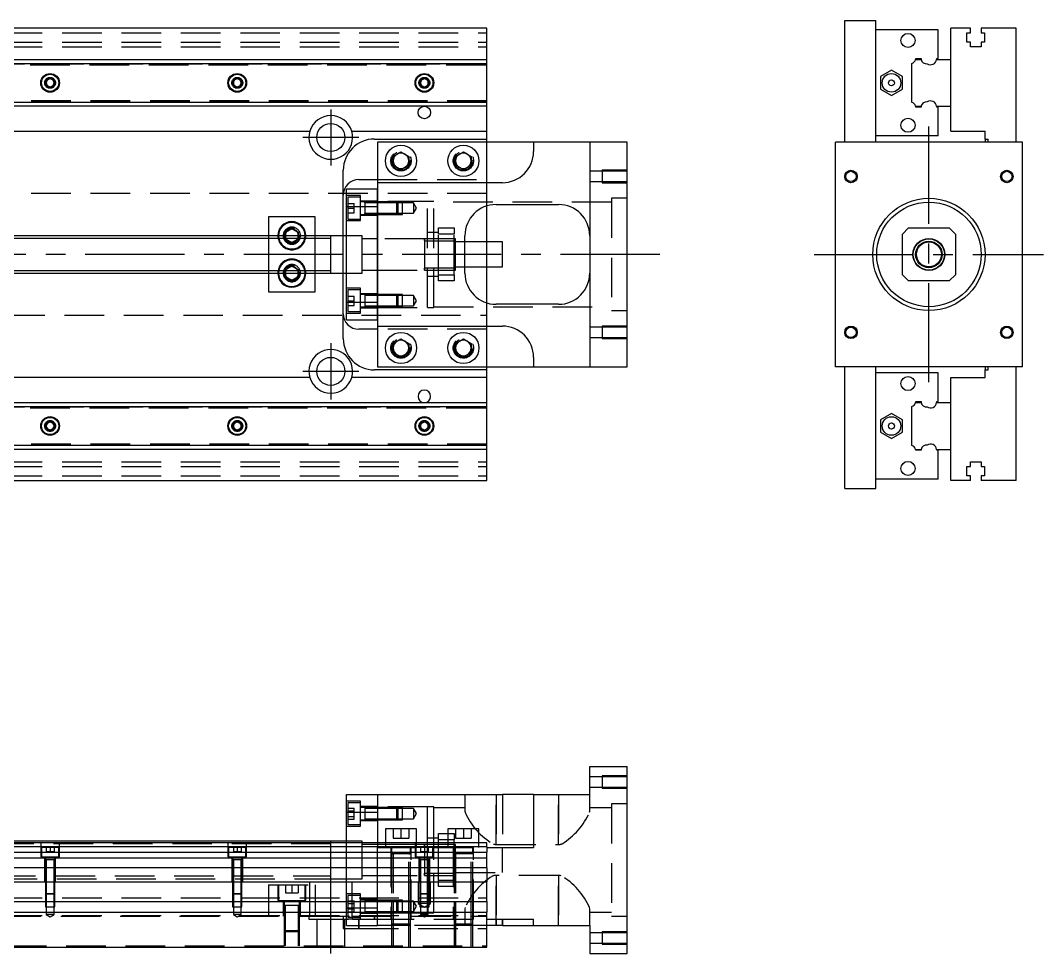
# Model space of a CAD drawing. Extents: x -12 to 639, y -267 to 77.
# Drawn here: x 310.5 to 638.5, y -224.1 to 75 of the extents above; entities that cross this region are included whole.
import ezdxf

# ---------------------------------------------------------------- set-up
doc = ezdxf.new("R2010")
doc.units = 0
doc.linetypes.add('CENTER', pattern=[50.8, 31.75, -6.35, 6.35, -6.35])
doc.linetypes.add('DASHED', pattern=[19.05, 12.7, -6.35])
doc.layers.get('0').update_dxf_attribs({"linetype": 'CONTINUOUS'})
doc.layers.add('CENTER', color=1, linetype='CENTER')

msp = doc.modelspace()

# ---------------------------------------------------------------- linework, layer by layer
at = {"color": 7, "linetype": 'CONTINUOUS'}
for p, q in [((460, 72.5), (280, 72.5)), ((460, 62.5), (460, 72.5)), ((574.76, 75), (584.76, 75)), ((574.76, 36), (574.76, 75)), ((584.76, 36), (584.76, 75)), ((615.06, 72.5), (608.76, 72.5)), ((608.76, 62.5), (608.76, 72.5)), ((615.06, 71), (615.06, 72.5)), ((618.46, 72.5), (618.46, 71)), ((629.76, 72.5), (618.46, 72.5)), ((629.76, 36), (629.76, 72.5)), ((604.76, 72), (584.76, 72)), ((604.76, 62.8), (604.76, 72)), ((613.91, 71), (615.06, 71)), ((613.91, 68), (613.91, 71)), ((618.46, 71), (619.61, 71)), ((619.61, 71), (619.61, 68)), ((615.06, 68), (613.91, 68)), ((615.06, 66.5), (615.06, 68)), ((618.46, 66.5), (615.06, 66.5)), ((618.46, 68), (618.46, 66.5)), ((619.61, 68), (618.46, 68)), ((280, 62.5), (460, 62.5)), ((460, 61.25), (460, 62.5)), ((597.51, 62.5), (599.29, 62.5)), ((597.56, 62.8), (599.26, 62.8)), ((604.24, 62.5), (608.76, 62.5)), ((604.26, 62.8), (604.76, 62.8)), ((608.76, 47.5), (608.76, 62.5)), ((608.76, 47.5), (608.76, 62.5)), ((280, 61.25), (460, 61.25)), ((460, 48.75), (460, 61.25)), ((596.26, 48.75), (596.26, 61.25)), ((318.75, 55.72), (320, 56.44)), ((320, 56.44), (321.25, 55.72)), ((378.75, 55.72), (380, 56.44)), ((380, 56.44), (381.25, 55.72)), ((438.75, 55.72), (440, 56.44)), ((440, 56.44), (441.25, 55.72)), ((589.76, 59.04), (586.26, 57.02)), ((586.26, 57.02), (586.26, 52.98)), ((593.26, 57.02), (589.76, 59.04)), ((593.26, 52.98), (593.26, 57.02)), ((318.75, 54.28), (318.75, 55.72)), ((320, 53.56), (318.75, 54.28)), ((321.25, 54.28), (320, 53.56)), ((321.25, 55.72), (321.25, 54.28)), ((378.75, 54.28), (378.75, 55.72)), ((380, 53.56), (378.75, 54.28)), ((381.25, 54.28), (380, 53.56)), ((381.25, 55.72), (381.25, 54.28)), ((438.75, 54.28), (438.75, 55.72)), ((440, 53.56), (438.75, 54.28)), ((441.25, 54.28), (440, 53.56)), ((441.25, 55.72), (441.25, 54.28)), ((586.26, 52.98), (589.76, 50.96)), ((589.76, 50.96), (593.26, 52.98)), ((460, 48.75), (280, 48.75)), ((460, 47.5), (280, 47.5)), ((460, 47.5), (460, 48.75)), ((460, 39.5), (460, 47.5)), ((597.51, 47.5), (599.29, 47.5)), ((599.26, 47.2), (597.56, 47.2)), ((604.24, 47.5), (608.76, 47.5)), ((604.76, 47.2), (604.26, 47.2)), ((604.76, 38), (604.76, 47.2)), ((608.76, 39.5), (608.76, 47.5)), ((296.71, 39.5), (403.29, 39.5)), ((416.71, 39.5), (460, 39.5)), ((460, 37), (460, 39.5)), ((608.76, 39.5), (619.76, 39.5)), ((619.76, 37), (619.76, 39.5)), ((424, 37), (460, 37)), ((460, 36), (460, 37)), ((604.76, 38), (584.76, 38)), ((619.76, 37), (620.76, 37)), ((619.76, 37), (619.76, 36)), ((620.76, 36), (620.76, 37)), ((425, 36), (425, 23)), ((475, 36), (425, 36)), ((430, 31.44), (432.5, 32.89)), ((432.5, 32.89), (435, 31.44)), ((450, 31.44), (452.5, 32.89)), ((452.5, 32.89), (455, 31.44)), ((475, 36), (475, 33)), ((493, 36), (475, 36)), ((493, 36), (493, -36)), ((505, 36), (493, 36)), ((505, -36), (505, 36)), ((571.76, -36), (571.76, 36)), ((631.76, 36), (571.76, 36)), ((631.76, -36), (631.76, 36)), ((430, 28.56), (430, 31.44)), ((435, 31.44), (435, 28.56)), ((450, 28.56), (450, 31.44)), ((455, 31.44), (455, 28.56)), ((414, 6), (414, 27)), ((432.5, 27.11), (430, 28.56)), ((435, 28.56), (432.5, 27.11)), ((452.5, 27.11), (450, 28.56)), ((455, 28.56), (452.5, 27.11)), ((419, 24), (425, 24)), ((425, 23), (425, 15.33)), ((465, 23), (425, 23)), ((415, 15.33), (415, 21)), ((415, 21), (425, 21)), ((415, 15.33), (425, 15.33)), ((415, -15.33), (415, 15.33)), ((425, -15.33), (425, 15.33)), ((425, 15.33), (425, -15.33)), ((460, 4), (460, 15.54)), ((463, 16), (483, 16)), ((405, 12), (390, 12)), ((390, 12), (390, 6)), ((405, 6), (405, 12)), ((395.5, 7.15), (397.5, 8.31)), ((395.5, 6), (395.5, 7.15)), ((397.5, 8.31), (399.5, 7.15)), ((399.5, 7.15), (399.5, 6)), ((595.26, 8.5), (593.26, 6.5)), ((595.26, 8.5), (608.26, 8.5)), ((610.26, 6.5), (608.26, 8.5)), ((410, 6), (280, 6)), ((410.01, 6), (410, 6)), ((415, 6), (410, 6)), ((410, 6), (410, 6)), ((453, -6), (453, 6)), ((465, 4), (453, 4)), ((465, 0), (465, 4)), ((593.26, -6.5), (593.26, 6.5)), ((610.26, 6.5), (610.26, -6.5)), ((465, -4), (465, 0)), ((280, -6), (410, -6)), ((390, -6), (390, -12)), ((395.5, -7.15), (395.5, -6)), ((399.5, -6), (399.5, -7.15)), ((405, -12), (405, -6)), ((410, -6), (410.01, -6)), ((410, -6), (410, -6)), ((410, -6), (415, -6)), ((414, -27), (414, -6)), ((453, -4), (465, -4)), ((460, -15.54), (460, -4)), ((593.26, -6.5), (595.26, -8.5)), ((608.26, -8.5), (610.26, -6.5)), ((397.5, -8.31), (395.5, -7.15)), ((399.5, -7.15), (397.5, -8.31)), ((608.26, -8.5), (595.26, -8.5)), ((390, -12), (405, -12)), ((415, -15.33), (425, -15.33)), ((415, -21), (415, -15.33)), ((425, -15.33), (425, -23)), ((483, -16), (463, -16)), ((600.26, -16.5), (600.26, -16.5)), ((415, -21), (425, -21)), ((425, -24), (419, -24)), ((425, -23), (465, -23)), ((425, -23), (425, -36)), ((430, -28.56), (432.5, -27.11)), ((430, -31.44), (430, -28.56)), ((432.5, -27.11), (435, -28.56)), ((435, -28.56), (435, -31.44)), ((450, -28.56), (452.5, -27.11)), ((450, -31.44), (450, -28.56)), ((452.5, -27.11), (455, -28.56)), ((455, -28.56), (455, -31.44)), ((432.5, -32.89), (430, -31.44)), ((435, -31.44), (432.5, -32.89)), ((452.5, -32.89), (450, -31.44)), ((455, -31.44), (452.5, -32.89)), ((425, -36), (475, -36)), ((460, -37), (460, -36)), ((475, -33), (475, -36)), ((475, -36), (493, -36)), ((493, -36), (505, -36)), ((631.76, -36), (571.76, -36)), ((574.76, -75), (574.76, -36)), ((584.76, -75), (584.76, -36)), ((619.76, -36), (619.76, -37)), ((620.76, -37), (620.76, -36)), ((629.76, -72.5), (629.76, -36)), ((460, -37), (424, -37)), ((460, -39.5), (460, -37)), ((604.76, -38), (584.76, -38)), ((604.76, -47.2), (604.76, -38)), ((619.76, -39.5), (619.76, -37)), ((619.76, -37), (620.76, -37)), ((403.29, -39.5), (296.71, -39.5)), ((460, -39.5), (416.71, -39.5)), ((460, -47.5), (460, -39.5)), ((608.76, -39.5), (619.76, -39.5)), ((608.76, -47.5), (608.76, -39.5)), ((280, -47.5), (460, -47.5)), ((280, -48.75), (460, -48.75)), ((460, -48.75), (460, -47.5)), ((460, -61.25), (460, -48.75)), ((596.26, -61.25), (596.26, -48.75)), ((597.51, -47.5), (599.29, -47.5)), ((597.56, -47.2), (599.26, -47.2)), ((604.24, -47.5), (608.76, -47.5)), ((604.26, -47.2), (604.76, -47.2)), ((608.76, -62.5), (608.76, -47.5)), ((608.76, -62.5), (608.76, -47.5)), ((589.76, -50.96), (586.26, -52.98)), ((593.26, -52.98), (589.76, -50.96)), ((318.75, -54.28), (320, -53.56)), ((318.75, -55.72), (318.75, -54.28)), ((320, -56.44), (318.75, -55.72)), ((320, -53.56), (321.25, -54.28)), ((321.25, -55.72), (320, -56.44)), ((321.25, -54.28), (321.25, -55.72)), ((378.75, -54.28), (380, -53.56)), ((378.75, -55.72), (378.75, -54.28)), ((380, -56.44), (378.75, -55.72)), ((380, -53.56), (381.25, -54.28)), ((381.25, -55.72), (380, -56.44)), ((381.25, -54.28), (381.25, -55.72)), ((438.75, -54.28), (440, -53.56)), ((438.75, -55.72), (438.75, -54.28)), ((440, -56.44), (438.75, -55.72)), ((440, -53.56), (441.25, -54.28)), ((441.25, -55.72), (440, -56.44)), ((441.25, -54.28), (441.25, -55.72)), ((586.26, -52.98), (586.26, -57.02)), ((593.26, -57.02), (593.26, -52.98)), ((586.26, -57.02), (589.76, -59.04)), ((589.76, -59.04), (593.26, -57.02)), ((460, -61.25), (280, -61.25)), ((460, -62.5), (460, -61.25)), ((460, -62.5), (280, -62.5)), ((460, -72.5), (460, -62.5)), ((597.51, -62.5), (599.29, -62.5)), ((599.26, -62.8), (597.56, -62.8)), ((604.24, -62.5), (608.76, -62.5)), ((604.76, -62.8), (604.26, -62.8)), ((604.76, -72), (604.76, -62.8)), ((608.76, -72.5), (608.76, -62.5)), ((613.91, -68), (615.06, -68)), ((613.91, -71), (613.91, -68)), ((615.06, -66.5), (618.46, -66.5)), ((615.06, -68), (615.06, -66.5)), ((618.46, -66.5), (618.46, -68)), ((618.46, -68), (619.61, -68)), ((619.61, -68), (619.61, -71)), ((604.76, -72), (584.76, -72)), ((615.06, -71), (613.91, -71)), ((615.06, -72.5), (615.06, -71)), ((618.46, -71), (618.46, -72.5)), ((619.61, -71), (618.46, -71)), ((280, -72.5), (460, -72.5)), ((574.76, -75), (584.76, -75)), ((615.06, -72.5), (608.76, -72.5)), ((629.76, -72.5), (618.46, -72.5)), ((493, -173.12), (493, -164.12)), ((493, -164.12), (505, -164.12)), ((505, -224.12), (505, -164.12)), ((415, -178.79), (415, -173.12)), ((415, -173.12), (425, -173.12)), ((425, -173.12), (425, -188.62)), ((425, -173.12), (465, -173.12)), ((475, -173.12), (465, -173.12)), ((475, -173.12), (475, -190.12)), ((475, -173.12), (493, -173.12)), ((415, -178.79), (425, -178.79)), ((415, -188.62), (415, -178.79)), ((437.5, -184.12), (427.5, -184.12)), ((427.5, -184.12), (427.5, -188.62)), ((437.5, -188.62), (437.5, -184.12)), ((457.5, -184.12), (447.5, -184.12)), ((447.5, -184.12), (447.5, -188.62)), ((457.5, -188.62), (457.5, -184.12)), ((410, -188.12), (275.5, -188.12)), ((460, -188.62), (275.5, -188.62)), ((460, -189.87), (275.5, -189.87)), ((410, -188.62), (410, -188.12)), ((410.01, -188.12), (410, -188.12)), ((415, -188.12), (410, -188.12)), ((410, -188.12), (410, -188.12)), ((441, -189.87), (440, -189.87)), ((444.5, -189.87), (441, -189.87)), ((447.5, -189.87), (444.5, -189.87)), ((449.5, -189.87), (447.5, -189.87)), ((450, -189.87), (449.5, -189.87)), ((460, -189.87), (460, -188.62)), ((460, -189.87), (460, -191.65)), ((460, -190.12), (475, -190.12)), ((275.5, -191.65), (460, -191.65)), ((460, -193.54), (460, -191.65)), ((460, -193.54), (275.5, -193.54)), ((460, -196.6), (275.5, -196.6)), ((460, -196.6), (460, -193.54)), ((460, -196.6), (460, -201.12)), ((0, -201.12), (460, -201.12)), ((460, -207.42), (460, -201.12)), ((0, -207.42), (460, -207.42)), ((460, -207.42), (460, -210.82)), ((0, -210.82), (460, -210.82)), ((460, -222.12), (460, -210.82)), ((460, -213.12), (475, -213.12)), ((465, -215.12), (465, -213.12)), ((475, -215.12), (475, -213.12)), ((465, -215.12), (460, -215.12)), ((465, -215.12), (475, -215.12)), ((475, -215.12), (493, -215.12)), ((493, -215.12), (493, -224.12)), ((0, -222.12), (460, -222.12)), ((493, -224.12), (505, -224.12))]:
    msp.add_line(p, q, dxfattribs=at)
at = {"color": 3, "linetype": 'DASHED'}
for p, q in [((0, 71), (460, 71)), ((0, 68), (460, 68)), ((0, 66.5), (460, 66.5)), ((275.5, 61.1), (460, 61.1)), ((275.5, 60.8), (460, 60.8)), ((280, 61.11), (460, 61.11)), ((318.5, 55), (318.52, 55.25)), ((381.48, 55.26), (381.5, 55)), ((438.5, 55), (438.52, 55.25)), ((460, 49.2), (275.5, 49.2)), ((460, 48.9), (275.5, 48.9)), ((460, 48.89), (280, 48.89)), ((460, 24), (460, 36)), ((435.48, 30.36), (435.5, 30)), ((455.48, 30.36), (455.5, 30)), ((497, 26.65), (493, 26.65)), ((497, 27), (497, 23)), ((505, 27), (497, 27)), ((505, 26.65), (497, 26.65)), ((425, 24), (460, 24)), ((460, 23), (460, 24)), ((460, 15.54), (460, 23)), ((493, 23.35), (497, 23.35)), ((497, 23.35), (505, 23.35)), ((497, 23), (505, 23)), ((425, 15.33), (425, 21)), ((460, 19.5), (76.9, 19.5)), ((419.5, 18.85), (415, 18.85)), ((415.5, 18.35), (415.5, 11.35)), ((419.5, 18.35), (415.5, 18.35)), ((419.5, 10.85), (419.5, 18.85)), ((425, 17.1), (419.5, 17.1)), ((420.9, 16.85), (419.5, 16.85)), ((420.9, 16.85), (420.9, 16.63)), ((420.9, 16.63), (420.9, 16.85)), ((425, 16.85), (420.9, 16.85)), ((420.9, 16.85), (420.9, 16.85)), ((420.9, 16.85), (420.9, 16.85)), ((420.9, 16.63), (420.9, 13.07)), ((425, 16.5), (420.9, 16.5)), ((441, 17), (425, 17)), ((431.15, 16.85), (425, 16.85)), ((431.15, 16.85), (425, 16.85)), ((431.5, 16.5), (425, 16.5)), ((431.15, 12.85), (431.15, 16.85)), ((433, 16.85), (431.15, 16.85)), ((431.5, 16.5), (431.15, 16.85)), ((431.5, 16.5), (431.5, 13.2)), ((433, 16.5), (431.5, 16.5)), ((433, 12.85), (433, 16.85)), ((436.5, 16.5), (433, 16.5)), ((436.5, 16.5), (436.5, 13.2)), ((437.45, 14.85), (436.5, 16.5)), ((441, -17), (441, 17)), ((443, 17), (441, 17)), ((443, -17), (443, 17)), ((500, 16.75), (443, 16.75)), ((500, 18), (500, -18)), ((505, 18), (500, 18)), ((415.5, 16.35), (417.5, 16.35)), ((415.5, 14.85), (417.5, 14.85)), ((415.5, 13.35), (417.5, 13.35)), ((417.5, 14.85), (417.5, 16.35)), ((417.5, 13.35), (417.5, 14.85)), ((420.9, 13.2), (425, 13.2)), ((425, 13.2), (431.5, 13.2)), ((431.15, 12.85), (431.5, 13.2)), ((431.5, 13.2), (433, 13.2)), ((433, 13.2), (436.5, 13.2)), ((436.5, 13.2), (437.45, 14.85)), ((460, 15.54), (460, 15.54)), ((415, 10.85), (419.5, 10.85)), ((415.5, 11.35), (419.5, 11.35)), ((419.5, 12.85), (420.9, 12.85)), ((419.5, 12.6), (425, 12.6)), ((420.9, 13.07), (420.9, 12.85)), ((420.9, 12.85), (420.9, 13.07)), ((420.9, 12.85), (420.9, 12.85)), ((420.9, 12.85), (425, 12.85)), ((420.9, 12.85), (420.9, 12.85)), ((425, 12.85), (431.15, 12.85)), ((425, 12.85), (431.15, 12.85)), ((431.15, 12.85), (433, 12.85)), ((444.5, 7), (441, 7)), ((444.5, 8.5), (449.5, 8.5)), ((444.5, 6.5), (444.5, 8.5)), ((449.5, 8.5), (449.5, 6.5)), ((390, 6), (390, 5.13)), ((390, 5.13), (390, -5.12)), ((395.5, 5.13), (395.5, 6)), ((395.5, 4.85), (395.5, 5.13)), ((397.5, 3.69), (395.5, 4.85)), ((399.5, 4.85), (397.5, 3.69)), ((399.5, 6), (399.5, 5.13)), ((399.5, 5.13), (399.5, 4.85)), ((399.98, 6.29), (400, 6)), ((405, 5.13), (405, 6)), ((405, -5.12), (405, 5.13)), ((410, -6), (410, 6)), ((414, -6), (414, 6)), ((420, 6), (415, 6)), ((420, 0), (420, 6)), ((425, 5), (420, 5)), ((440.01, 5), (425, 5)), ((440, 4.44), (440, 5)), ((440, 5), (440, 4.44)), ((449.5, 5), (440, 5)), ((440, 4.44), (440, -4.44)), ((449.5, 4.25), (440, 4.25)), ((444.5, -6.5), (444.5, 6.5)), ((449.5, 6.5), (444.5, 6.5)), ((449.5, -6.5), (449.5, 6.5)), ((450, 5), (449.5, 5)), ((450, 4.25), (449.5, 4.25)), ((450, 0), (450, 5)), ((453, 4), (450, 4)), ((460, -4), (460, 4)), ((420, -6), (420, 0)), ((450, -5), (450, 0)), ((390, -5.12), (390, -6)), ((395.5, -4.85), (397.5, -3.69)), ((395.5, -5.12), (395.5, -4.85)), ((395.5, -6), (395.5, -5.12)), ((397.5, -3.69), (399.5, -4.85)), ((399.5, -4.85), (399.5, -5.12)), ((399.5, -5.12), (399.5, -6)), ((399.98, -5.71), (400, -6)), ((405, -6), (405, -5.12)), ((410, -6), (410, -6)), ((415, -6), (420, -6)), ((420, -5), (425, -5)), ((425, -5), (440.01, -5)), ((440, -4.25), (449.5, -4.25)), ((440, -5), (440, -4.44)), ((440, -4.44), (440, -5)), ((440, -5), (440, -5)), ((440, -5), (449.5, -5)), ((444.5, -6.5), (449.5, -6.5)), ((444.5, -8.5), (444.5, -6.5)), ((449.5, -4.25), (450, -4.25)), ((449.5, -5), (450, -5)), ((449.5, -6.5), (449.5, -8.5)), ((450, -4), (453, -4)), ((441, -7), (444.5, -7)), ((449.5, -8.5), (444.5, -8.5)), ((419.5, -10.85), (415, -10.85)), ((415.5, -11.35), (415.5, -18.35)), ((419.5, -11.35), (415.5, -11.35)), ((419.5, -18.85), (419.5, -10.85)), ((425, -12.6), (419.5, -12.6)), ((420.9, -12.85), (419.5, -12.85)), ((420.9, -12.85), (420.9, -13.07)), ((420.9, -12.85), (420.9, -12.85)), ((425, -12.85), (420.9, -12.85)), ((420.9, -12.85), (420.9, -12.85)), ((420.9, -13.07), (420.9, -16.63)), ((431.15, -12.85), (425, -12.85)), ((431.15, -12.85), (425, -12.85)), ((431.15, -16.85), (431.15, -12.85)), ((433, -12.85), (431.15, -12.85)), ((431.5, -13.2), (431.15, -12.85)), ((433, -16.85), (433, -12.85)), ((415.5, -13.35), (417.5, -13.35)), ((415.5, -14.85), (417.5, -14.85)), ((415.5, -16.35), (417.5, -16.35)), ((417.5, -14.85), (417.5, -13.35)), ((417.5, -16.35), (417.5, -14.85)), ((425, -13.2), (420.9, -13.2)), ((431.5, -13.2), (425, -13.2)), ((425, -21), (425, -15.33)), ((431.5, -13.2), (431.5, -16.5)), ((433, -13.2), (431.5, -13.2)), ((436.5, -13.2), (433, -13.2)), ((436.5, -13.2), (436.5, -16.5)), ((437.45, -14.85), (436.5, -13.2)), ((436.5, -16.5), (437.45, -14.85)), ((460, -23), (460, -15.54)), ((460, -15.54), (460, -15.54)), ((76.97, -19.5), (460, -19.5)), ((415, -18.85), (419.5, -18.85)), ((415.5, -18.35), (419.5, -18.35)), ((419.5, -16.85), (420.9, -16.85)), ((419.5, -17.1), (425, -17.1)), ((420.9, -16.5), (425, -16.5)), ((420.9, -16.63), (420.9, -16.85)), ((420.9, -16.85), (420.9, -16.85)), ((420.9, -16.85), (420.9, -16.85)), ((420.9, -16.85), (425, -16.85)), ((425, -16.5), (431.5, -16.5)), ((425, -16.85), (431.15, -16.85)), ((425, -16.85), (431.15, -16.85)), ((425, -17), (441, -17)), ((431.15, -16.85), (431.5, -16.5)), ((431.15, -16.85), (433, -16.85)), ((431.5, -16.5), (433, -16.5)), ((433, -16.5), (436.5, -16.5)), ((441, -17), (443, -17)), ((443, -16.75), (500, -16.75)), ((500, -18), (505, -18)), ((460, -24), (425, -24)), ((460, -24), (460, -23)), ((460, -36), (460, -24)), ((497, -23.35), (493, -23.35)), ((497, -23), (497, -27)), ((505, -23), (497, -23)), ((505, -23.35), (497, -23.35)), ((493, -26.65), (497, -26.65)), ((497, -26.65), (505, -26.65)), ((497, -27), (505, -27)), ((435.48, -29.64), (435.5, -30)), ((449.5, -30), (449.52, -29.65)), ((275.5, -48.9), (460, -48.9)), ((275.5, -49.2), (460, -49.2)), ((280, -48.89), (460, -48.89)), ((318.5, -55), (318.52, -54.75)), ((378.5, -55), (378.52, -54.75)), ((441.48, -54.74), (441.5, -55)), ((460, -60.8), (275.5, -60.8)), ((460, -61.1), (275.5, -61.1)), ((460, -61.11), (280, -61.11)), ((0, -66.5), (460, -66.5)), ((0, -68), (460, -68)), ((0, -71), (460, -71)), ((497, -167.12), (497, -171.12)), ((505, -167.12), (497, -167.12)), ((497, -167.47), (493, -167.47)), ((505, -167.47), (497, -167.47)), ((453, -173.12), (453, -178.48)), ((463, -189.16), (463, -173.12)), ((463, -173.12), (463, -189.16)), ((465, -173.12), (465, -190.12)), ((483, -173.12), (483, -189.16)), ((483, -189.16), (483, -173.12)), ((493, -170.77), (497, -170.77)), ((493, -178.48), (493, -173.12)), ((497, -170.77), (505, -170.77)), ((497, -171.12), (505, -171.12)), ((419.5, -175.27), (415, -175.27)), ((415.5, -175.77), (415.5, -179.27)), ((419.5, -175.77), (415.5, -175.77)), ((419.5, -183.27), (419.5, -175.27)), ((425, -177.02), (419.5, -177.02)), ((441, -177.12), (425, -177.12)), ((441, -188.62), (441, -177.12)), ((443, -177.12), (441, -177.12)), ((443, -188.62), (443, -177.12)), ((500, -176.12), (500, -212.12)), ((505, -176.12), (500, -176.12)), ((415.5, -177.54), (417.5, -177.54)), ((415.5, -178.4), (417.5, -178.4)), ((415.5, -179.27), (415.5, -182.77)), ((415.5, -180.14), (417.5, -180.14)), ((417.5, -178.4), (417.5, -177.54)), ((417.5, -180.14), (417.5, -178.4)), ((417.5, -181), (417.5, -180.14)), ((420.9, -177.27), (419.5, -177.27)), ((420.9, -177.27), (420.9, -177.86)), ((420.9, -177.27), (420.9, -177.49)), ((420.9, -177.27), (420.9, -177.27)), ((425, -177.27), (420.9, -177.27)), ((420.9, -177.27), (420.9, -177.27)), ((420.9, -177.49), (420.9, -177.86)), ((425, -177.62), (420.9, -177.62)), ((420.9, -177.86), (420.9, -179.27)), ((420.9, -179.13), (420.9, -179.41)), ((420.9, -179.27), (420.9, -180.69)), ((431.15, -177.27), (425, -177.27)), ((431.15, -177.27), (425, -177.27)), ((431.5, -177.62), (425, -177.62)), ((431.15, -179.27), (431.15, -177.27)), ((433, -177.27), (431.15, -177.27)), ((431.5, -177.62), (431.15, -177.27)), ((431.15, -181.27), (431.15, -179.27)), ((431.5, -177.62), (431.5, -179.27)), ((433, -177.62), (431.5, -177.62)), ((431.5, -179.27), (431.5, -180.92)), ((433, -181.27), (433, -177.27)), ((436.5, -177.62), (433, -177.62)), ((436.5, -177.62), (436.5, -180.92)), ((437.45, -179.27), (436.5, -177.62)), ((436.5, -180.92), (437.45, -179.27)), ((453, -177.37), (443, -177.37)), ((453, -178.48), (453.04, -178.83)), ((492.96, -178.85), (493, -178.48)), ((500, -177.37), (493, -177.37)), ((415, -183.27), (419.5, -183.27)), ((415.5, -181), (417.5, -181)), ((415.5, -182.77), (419.5, -182.77)), ((419.5, -181.27), (420.9, -181.27)), ((419.5, -181.52), (425, -181.52)), ((420.9, -180.69), (420.9, -181.27)), ((420.9, -180.69), (420.9, -181.05)), ((420.9, -180.92), (425, -180.92)), ((420.9, -181.05), (420.9, -181.27)), ((420.9, -181.27), (420.9, -181.27)), ((420.9, -181.27), (420.9, -181.27)), ((420.9, -181.27), (425, -181.27)), ((425, -180.92), (431.5, -180.92)), ((425, -181.27), (431.15, -181.27)), ((425, -181.27), (431.15, -181.27)), ((431.15, -181.27), (431.5, -180.92)), ((431.15, -181.27), (433, -181.27)), ((431.5, -180.92), (433, -180.92)), ((433, -180.92), (436.5, -180.92)), ((430, -184.12), (430, -187.12)), ((432.5, -184.12), (432.5, -187.12)), ((435, -184.12), (435, -187.12)), ((444.5, -185.62), (447.5, -185.62)), ((444.5, -187.62), (444.5, -185.62)), ((447.5, -185.62), (449.5, -185.62)), ((449.5, -185.62), (449.5, -187.62)), ((450, -184.12), (450, -187.12)), ((452.5, -184.12), (452.5, -187.12)), ((455, -184.12), (455, -187.12)), ((410, -188.99), (55, -188.99)), ((317, -188.62), (317, -193.12)), ((322.75, -190.12), (317.25, -190.12)), ((317.25, -190.12), (317.25, -193.12)), ((318.75, -190.12), (318.75, -191.42)), ((320, -190.12), (320, -191.42)), ((321.25, -190.12), (321.25, -191.42)), ((322.75, -193.12), (322.75, -190.12)), ((323, -193.12), (323, -188.62)), ((377, -188.62), (377, -193.12)), ((382.75, -190.12), (377.25, -190.12)), ((377.25, -190.12), (377.25, -193.12)), ((378.75, -190.12), (378.75, -191.42)), ((380, -190.12), (380, -191.42)), ((381.25, -190.12), (381.25, -191.42)), ((382.75, -193.12), (382.75, -190.12)), ((383, -193.12), (383, -188.62)), ((410, -188.62), (410, -188.12)), ((410, -200.12), (410, -188.62)), ((420, -188.12), (415, -188.12)), ((415, -201.12), (415, -188.62)), ((420, -188.62), (420, -188.12)), ((420, -194.12), (420, -188.62)), ((425, -189.12), (420, -189.12)), ((425, -188.62), (425, -190.12)), ((427.5, -189.12), (425, -189.12)), ((425, -201.12), (425, -190.12)), ((425, -190.12), (437.25, -190.12)), ((427.5, -188.62), (427.5, -190.12)), ((437.5, -189.12), (427.5, -189.12)), ((429.25, -190.12), (429.25, -213.12)), ((429.5, -190.12), (429.5, -192.12)), ((430, -187.12), (432.5, -187.12)), ((432.5, -187.12), (435, -187.12)), ((435.5, -192.12), (435.5, -190.12)), ((435.75, -213.12), (435.75, -190.12)), ((437, -188.62), (437, -193.12)), ((442.75, -190.12), (437.25, -190.12)), ((437.25, -190.12), (437.25, -193.12)), ((437.5, -190.12), (437.5, -188.62)), ((440.01, -189.12), (437.5, -189.12)), ((438.75, -190.12), (438.75, -191.42)), ((440, -189.12), (440, -189.68)), ((440, -189.68), (440, -189.12)), ((441, -189.12), (440, -189.12)), ((440, -189.68), (440, -190.02)), ((440, -190.12), (440, -191.42)), ((444.5, -187.12), (441, -187.12)), ((441, -190.12), (441, -188.62)), ((444.5, -189.12), (441, -189.12)), ((441, -193.12), (441, -190.12)), ((441.25, -190.12), (441.25, -191.42)), ((442.75, -190.12), (460, -190.12)), ((442.75, -193.12), (442.75, -190.12)), ((443, -193.12), (443, -188.62)), ((447.5, -187.62), (444.5, -187.62)), ((444.5, -188.62), (444.5, -187.62)), ((444.5, -190.12), (444.5, -188.62)), ((447.5, -189.12), (444.5, -189.12)), ((444.5, -200.62), (444.5, -190.12)), ((449.5, -187.62), (447.5, -187.62)), ((447.5, -188.62), (447.5, -190.12)), ((449.5, -189.12), (447.5, -189.12)), ((449.25, -190.12), (449.25, -213.12)), ((449.5, -188.62), (449.5, -187.62)), ((449.5, -190.12), (449.5, -188.62)), ((450, -189.12), (449.5, -189.12)), ((449.5, -190.12), (449.5, -192.12)), ((450, -187.12), (452.5, -187.12)), ((450, -190.12), (450, -189.12)), ((450, -192.12), (450, -190.12)), ((452.5, -187.12), (455, -187.12)), ((455.5, -192.12), (455.5, -190.12)), ((455.75, -213.12), (455.75, -190.12)), ((457.5, -190.12), (457.5, -188.62)), ((462.17, -189.05), (462.44, -189.11)), ((462.44, -189.11), (462.72, -189.15)), ((462.72, -189.15), (463, -189.16)), ((463, -189.16), (483, -189.16)), ((465, -198.12), (465, -190.12)), ((317, -193.12), (323, -193.12)), ((318.25, -193.12), (318.25, -201.12)), ((318.5, -193.12), (318.5, -194.12)), ((318.75, -191.42), (320, -191.42)), ((320, -191.42), (321.25, -191.42)), ((321.5, -194.12), (321.5, -193.12)), ((321.75, -201.12), (321.75, -193.12)), ((377, -193.12), (383, -193.12)), ((378.25, -193.12), (378.25, -201.12)), ((378.5, -193.12), (378.5, -194.12)), ((378.75, -191.42), (380, -191.42)), ((380, -191.42), (381.25, -191.42)), ((381.5, -194.12), (381.5, -193.12)), ((381.75, -201.12), (381.75, -193.12)), ((429.5, -192.12), (429.85, -192.12)), ((429.85, -192.12), (429.5, -192.12)), ((429.5, -192.12), (429.5, -192.12)), ((429.5, -192.12), (429.5, -207.42)), ((429.5, -192.12), (429.5, -192.12)), ((435.15, -192.12), (429.85, -192.12)), ((430, -192.12), (430, -207.42)), ((435, -207.42), (435, -192.12)), ((435.15, -192.12), (435.5, -192.12)), ((435.5, -192.12), (435.15, -192.12)), ((435.5, -207.42), (435.5, -192.12)), ((435.5, -192.12), (435.5, -192.12)), ((435.5, -192.12), (435.5, -192.12)), ((437, -193.12), (443, -193.12)), ((438.25, -193.12), (438.25, -201.12)), ((438.5, -193.12), (438.5, -194.12)), ((438.75, -191.42), (440, -191.42)), ((440, -191.42), (441.25, -191.42)), ((440, -191.52), (440, -193.12)), ((440, -193.12), (440, -193.92)), ((441, -194.12), (441, -193.12)), ((441.5, -194.12), (441.5, -193.12)), ((441.75, -201.12), (441.75, -193.12)), ((443, -194.12), (443, -193.12)), ((449.5, -192.12), (449.85, -192.12)), ((455.5, -192.12), (449.5, -192.12)), ((449.5, -192.12), (449.5, -192.12)), ((449.5, -192.12), (449.5, -207.42)), ((449.5, -192.12), (449.5, -192.12)), ((450, -192.12), (450, -207.42)), ((455, -207.42), (455, -192.12)), ((455.5, -207.42), (455.5, -192.12)), ((455.5, -192.12), (455.5, -192.12)), ((455.5, -192.12), (455.5, -192.12)), ((318.5, -194.11), (318.5, -194.12)), ((318.62, -194.12), (318.5, -194.12)), ((318.5, -194.12), (318.5, -201.12)), ((318.5, -194.12), (318.5, -194.12)), ((320, -194.12), (318.62, -194.12)), ((318.75, -194.12), (318.75, -201.12)), ((321.38, -194.12), (320, -194.12)), ((321.25, -201.12), (321.25, -194.12)), ((321.5, -194.12), (321.38, -194.12)), ((321.5, -194.12), (321.5, -194.11)), ((321.5, -201.12), (321.5, -194.12)), ((321.5, -194.12), (321.5, -194.12)), ((378.5, -194.11), (378.5, -194.12)), ((378.62, -194.12), (378.5, -194.12)), ((378.5, -194.12), (378.5, -201.12)), ((378.5, -194.12), (378.5, -194.12)), ((380, -194.12), (378.62, -194.12)), ((378.75, -194.12), (378.75, -201.12)), ((381.38, -194.12), (380, -194.12)), ((381.25, -201.12), (381.25, -194.12)), ((381.5, -194.12), (381.38, -194.12)), ((381.5, -194.12), (381.5, -194.11)), ((381.5, -201.12), (381.5, -194.12)), ((381.5, -194.12), (381.5, -194.12)), ((420, -200.12), (420, -194.12)), ((438.5, -194.11), (438.5, -194.12)), ((438.62, -194.12), (438.5, -194.12)), ((438.5, -194.12), (438.5, -201.12)), ((438.5, -194.12), (438.5, -194.12)), ((440, -194.12), (438.62, -194.12)), ((438.75, -194.12), (438.75, -201.12)), ((440, -193.92), (440, -194.12)), ((441.38, -194.12), (440, -194.12)), ((440, -194.12), (440, -198.56)), ((441, -205.12), (441, -194.12)), ((441.25, -201.12), (441.25, -194.12)), ((441.5, -194.12), (441.38, -194.12)), ((441.5, -194.12), (441.5, -194.11)), ((441.5, -201.12), (441.5, -194.12)), ((441.5, -194.12), (441.5, -194.12)), ((443, -211.12), (443, -194.12)), ((55, -199.24), (410, -199.24)), ((420, -199.12), (425, -199.12)), ((425, -199.12), (440.01, -199.12)), ((440, -199.12), (440, -198.37)), ((440, -198.37), (450, -198.37)), ((440, -199.12), (440, -198.56)), ((440, -198.56), (440, -199.12)), ((440, -199.12), (449.5, -199.12)), ((440.01, -199.12), (449.5, -199.12)), ((449.5, -199.12), (450, -199.12)), ((450, -198.12), (465, -198.12)), ((483, -199.08), (463, -199.08)), ((463, -215.12), (463, -199.08)), ((463, -199.08), (463, -213.12)), ((483, -199.08), (483, -215.12)), ((483, -215.12), (483, -199.08)), ((483.28, -199.09), (483, -199.08)), ((483.56, -199.13), (483.28, -199.09)), ((483.83, -199.19), (483.56, -199.13)), ((265, -200.12), (410, -200.12)), ((318.5, -201.12), (318.5, -204.87)), ((318.5, -201.12), (318.5, -204.87)), ((318.75, -201.12), (318.75, -205.12)), ((321.25, -205.12), (321.25, -201.12)), ((321.5, -204.87), (321.5, -201.12)), ((321.5, -204.87), (321.5, -201.12)), ((378.5, -201.12), (378.5, -204.87)), ((378.5, -201.12), (378.5, -204.87)), ((378.75, -201.12), (378.75, -205.12)), ((381.25, -205.12), (381.25, -201.12)), ((381.5, -204.87), (381.5, -201.12)), ((381.5, -204.87), (381.5, -201.12)), ((390, -202.12), (405, -202.12)), ((390, -202.12), (390, -207.42)), ((393, -202.12), (393, -207.12)), ((393.25, -202.12), (393.25, -207.12)), ((395.5, -202.12), (395.5, -204.62)), ((397.5, -202.12), (397.5, -204.62)), ((399.5, -202.12), (399.5, -204.62)), ((401.75, -207.12), (401.75, -202.12)), ((402, -207.12), (402, -202.12)), ((403.29, -212.12), (403.29, -201.12)), ((405, -202.12), (405, -207.42)), ((410, -200.12), (410, -200.12)), ((410, -200.12), (410.01, -200.12)), ((410, -200.12), (410, -200.12)), ((410, -200.12), (415, -200.12)), ((415, -200.12), (420, -200.12)), ((415, -207.42), (415, -201.12)), ((416.71, -201.12), (416.71, -212.12)), ((425, -207.42), (425, -201.12)), ((438, -201.12), (438, -208.12)), ((438.5, -201.12), (438.5, -204.87)), ((438.5, -201.12), (438.5, -204.87)), ((438.75, -201.12), (438.75, -205.12)), ((441.25, -205.12), (441.25, -201.12)), ((441.5, -204.87), (441.5, -201.12)), ((441.5, -204.87), (441.5, -201.12)), ((442, -208.12), (442, -201.12)), ((444.5, -200.62), (449.5, -200.62)), ((444.5, -202.62), (444.5, -200.62)), ((449.5, -202.62), (444.5, -202.62)), ((0, -206.27), (460, -206.27)), ((318.5, -204.87), (321.5, -204.87)), ((318.5, -204.87), (318.5, -207.42)), ((318.5, -204.87), (318.75, -205.12)), ((321.25, -205.12), (318.75, -205.12)), ((318.75, -205.12), (318.75, -209.12)), ((321.25, -205.12), (321.5, -204.87)), ((321.25, -209.12), (321.25, -205.12)), ((321.5, -207.42), (321.5, -204.87)), ((378.5, -204.87), (381.5, -204.87)), ((378.5, -204.87), (378.5, -207.42)), ((378.5, -204.87), (378.75, -205.12)), ((381.25, -205.12), (378.75, -205.12)), ((378.75, -205.12), (378.75, -209.12)), ((381.25, -205.12), (381.5, -204.87)), ((381.25, -209.12), (381.25, -205.12)), ((381.5, -207.42), (381.5, -204.87)), ((395.5, -204.62), (397.5, -204.62)), ((397.5, -204.62), (399.5, -204.62)), ((419.5, -204.97), (415, -204.97)), ((415.5, -205.47), (415.5, -207.42)), ((419.5, -205.47), (415.5, -205.47)), ((419.5, -212.97), (419.5, -204.97)), ((438.5, -204.87), (441.5, -204.87)), ((438.5, -204.87), (438.5, -207.42)), ((438.5, -204.87), (438.75, -205.12)), ((441.25, -205.12), (438.75, -205.12)), ((438.75, -205.12), (438.75, -209.12)), ((441, -207.42), (441, -205.12)), ((441.25, -205.12), (441.5, -204.87)), ((441.25, -209.12), (441.25, -205.12)), ((441.5, -207.42), (441.5, -204.87)), ((318.5, -207.42), (318.5, -209.12)), ((318.5, -209.12), (321.5, -209.12)), ((318.75, -209.12), (318.75, -211.62)), ((321.25, -211.62), (321.25, -209.12)), ((321.5, -209.12), (321.5, -207.42)), ((378.5, -207.42), (378.5, -209.12)), ((378.5, -209.12), (381.5, -209.12)), ((378.75, -209.12), (378.75, -211.62)), ((381.25, -211.62), (381.25, -209.12)), ((381.5, -209.12), (381.5, -207.42)), ((390, -207.42), (390, -210.82)), ((393, -207.12), (402, -207.12)), ((394.75, -207.12), (394.75, -212.12)), ((395, -207.12), (395, -207.42)), ((395, -207.42), (395, -208.72)), ((395, -208.71), (395, -208.72)), ((395, -208.72), (395.26, -208.72)), ((395.26, -208.72), (395, -208.72)), ((395, -208.72), (395, -208.72)), ((395, -208.72), (395, -210.82)), ((399.74, -208.72), (395.26, -208.72)), ((395.4, -208.72), (395.4, -210.82)), ((399.6, -210.82), (399.6, -208.72)), ((399.74, -208.72), (400, -208.72)), ((400, -208.72), (399.74, -208.72)), ((400, -207.42), (400, -207.12)), ((400, -208.72), (400, -207.42)), ((400, -208.72), (400, -208.71)), ((400, -208.72), (400, -208.72)), ((400, -210.82), (400, -208.72)), ((400.25, -212.12), (400.25, -207.12)), ((405, -207.42), (405, -210.82)), ((415, -209.45), (415, -207.42)), ((415, -210.82), (415, -209.45)), ((415, -209.45), (425, -209.45)), ((415.5, -207.24), (417.5, -207.24)), ((415.5, -207.42), (415.5, -208.97)), ((415.5, -208.1), (417.5, -208.1)), ((415.5, -208.97), (415.5, -210.82)), ((415.5, -209.84), (417.5, -209.84)), ((417.5, -208.1), (417.5, -207.24)), ((417.5, -209.84), (417.5, -208.1)), ((417.5, -210.7), (417.5, -209.84)), ((425, -206.72), (419.5, -206.72)), ((420.9, -206.97), (419.5, -206.97)), ((420.9, -206.97), (420.9, -207.42)), ((420.9, -206.97), (420.9, -207.19)), ((425, -206.97), (420.9, -206.97)), ((420.9, -206.97), (420.9, -206.97)), ((420.9, -206.97), (420.9, -206.97)), ((420.9, -207.19), (420.9, -207.42)), ((425, -207.32), (420.9, -207.32)), ((420.9, -207.42), (420.9, -207.55)), ((420.9, -207.42), (420.9, -207.55)), ((420.9, -207.55), (420.9, -208.97)), ((420.9, -208.83), (420.9, -209.11)), ((420.9, -208.97), (420.9, -210.38)), ((429.5, -206.97), (425, -206.97)), ((429.5, -206.97), (425, -206.97)), ((429.5, -207.32), (425, -207.32)), ((425, -210.82), (425, -207.42)), ((430, -206.97), (429.5, -206.97)), ((430, -206.97), (429.5, -206.97)), ((430, -207.32), (429.5, -207.32)), ((429.5, -207.42), (429.5, -210.82)), ((431.15, -206.97), (430, -206.97)), ((431.15, -206.97), (430, -206.97)), ((431.5, -207.32), (430, -207.32)), ((430, -207.42), (430, -210.82)), ((431.15, -207.42), (431.15, -206.97)), ((433, -206.97), (431.15, -206.97)), ((431.5, -207.32), (431.15, -206.97)), ((431.15, -208.97), (431.15, -207.42)), ((431.15, -210.82), (431.15, -208.97)), ((431.5, -207.32), (431.5, -207.42)), ((433, -207.32), (431.5, -207.32)), ((431.5, -207.42), (431.5, -208.97)), ((431.5, -208.97), (431.5, -210.62)), ((433, -207.42), (433, -206.97)), ((436.5, -207.32), (433, -207.32)), ((433, -210.82), (433, -207.42)), ((435, -210.82), (435, -207.42)), ((435.5, -210.82), (435.5, -207.42)), ((436.5, -207.32), (436.5, -210.62)), ((437.45, -208.97), (436.5, -207.32)), ((436.5, -210.62), (437.45, -208.97)), ((442, -208.12), (438, -208.12)), ((438, -208.12), (440, -209.27)), ((438.5, -207.42), (438.5, -209.12)), ((438.5, -209.12), (441.5, -209.12)), ((438.75, -209.12), (438.75, -211.62)), ((440, -209.27), (442, -208.12)), ((441, -209.12), (441, -207.42)), ((441, -210.82), (441, -209.12)), ((441.25, -211.62), (441.25, -209.12)), ((441.5, -209.12), (441.5, -207.42)), ((449.5, -207.42), (449.5, -210.82)), ((450, -207.42), (450, -210.82)), ((453.04, -209.39), (453, -209.76)), ((453, -209.76), (453, -215.12)), ((455, -210.82), (455, -207.42)), ((455.5, -210.82), (455.5, -207.42)), ((493, -209.76), (492.96, -209.41)), ((493, -215.12), (493, -209.76)), ((0, -211.97), (460, -211.97)), ((56.71, -212.12), (403.29, -212.12)), ((321.25, -211.62), (318.75, -211.62)), ((318.75, -211.62), (320, -212.34)), ((320, -212.34), (321.25, -211.62)), ((381.25, -211.62), (378.75, -211.62)), ((378.75, -211.62), (380, -212.34)), ((380, -212.34), (381.25, -211.62)), ((390, -210.82), (390, -212.12)), ((395, -210.82), (395, -212.12)), ((395, -212.12), (395, -216.72)), ((395, -212.12), (395, -216.72)), ((395.4, -210.82), (395.4, -212.12)), ((395.4, -212.12), (395.4, -217.12)), ((399.6, -212.12), (399.6, -210.82)), ((399.6, -217.12), (399.6, -212.12)), ((400, -212.12), (400, -210.82)), ((400, -216.72), (400, -212.12)), ((400, -216.72), (400, -212.12)), ((403, -212.12), (417, -212.12)), ((403, -212.12), (403, -213.12)), ((403, -213.12), (417, -213.12)), ((403.29, -212.12), (416.71, -212.12)), ((405, -210.82), (405, -212.12)), ((405.5, -213.12), (405.5, -222.12)), ((414, -212.12), (414, -213.12)), ((414, -213.12), (414, -216.12)), ((414.5, -222.12), (414.5, -213.12)), ((415, -212.12), (415, -210.82)), ((415, -215.12), (415, -212.12)), ((415, -212.97), (419.5, -212.97)), ((415.5, -210.7), (417.5, -210.7)), ((415.5, -210.82), (415.5, -212.12)), ((415.5, -212.12), (415.5, -212.47)), ((415.5, -212.47), (419.5, -212.47)), ((416.71, -212.12), (460, -212.12)), ((417, -213.12), (417, -212.12)), ((417, -213.12), (424, -213.12)), ((419, -216.12), (419, -213.12)), ((419, -213.12), (419, -215.12)), ((419.5, -210.97), (420.9, -210.97)), ((419.5, -211.22), (425, -211.22)), ((420.9, -210.38), (420.9, -210.82)), ((420.9, -210.38), (420.9, -210.75)), ((420.9, -210.62), (425, -210.62)), ((420.9, -210.75), (420.9, -210.82)), ((420.9, -210.82), (420.9, -210.97)), ((420.9, -210.82), (420.9, -210.97)), ((420.9, -210.97), (420.9, -210.97)), ((420.9, -210.97), (425, -210.97)), ((420.9, -210.97), (420.9, -210.97)), ((424, -213.12), (424, -212.12)), ((424, -212.12), (424, -213.12)), ((424, -213.12), (460, -213.12)), ((425, -210.62), (429.5, -210.62)), ((425, -213.12), (425, -210.82)), ((425, -210.97), (429.5, -210.97)), ((425, -210.97), (429.5, -210.97)), ((425, -211.12), (429.5, -211.12)), ((425, -215.12), (425, -213.12)), ((429.5, -210.62), (430, -210.62)), ((429.5, -210.82), (429.5, -213.12)), ((429.5, -210.97), (430, -210.97)), ((429.5, -210.97), (430, -210.97)), ((429.5, -211.12), (430, -211.12)), ((429.5, -213.12), (429.5, -214.62)), ((429.5, -213.12), (429.5, -214.62)), ((430, -210.62), (431.5, -210.62)), ((430, -210.82), (430, -213.12)), ((430, -210.97), (431.15, -210.97)), ((430, -210.97), (431.15, -210.97)), ((430, -211.12), (435, -211.12)), ((430, -213.12), (430, -215.12)), ((431.15, -210.97), (431.15, -210.82)), ((431.15, -210.97), (431.3, -210.82)), ((431.15, -210.97), (433, -210.97)), ((431.3, -210.82), (431.5, -210.62)), ((431.5, -210.62), (433, -210.62)), ((433, -210.62), (436.5, -210.62)), ((433, -210.97), (433, -210.82)), ((435, -213.12), (435, -210.82)), ((435, -211.12), (435.5, -211.12)), ((435, -215.12), (435, -213.12)), ((435.5, -213.12), (435.5, -210.82)), ((435.5, -211.12), (441, -211.12)), ((435.5, -214.62), (435.5, -213.12)), ((435.5, -214.62), (435.5, -213.12)), ((441.25, -211.62), (438.75, -211.62)), ((438.75, -211.62), (440, -212.34)), ((440, -212.34), (441.25, -211.62)), ((441, -211.12), (441, -210.82)), ((441, -211.12), (443, -211.12)), ((443, -210.87), (453, -210.87)), ((449.5, -210.82), (449.5, -213.12)), ((449.5, -213.12), (449.5, -214.62)), ((449.5, -213.12), (449.5, -214.62)), ((450, -210.82), (450, -213.12)), ((450, -213.12), (450, -215.12)), ((455, -213.12), (455, -210.82)), ((455, -215.12), (455, -213.12)), ((455.5, -213.12), (455.5, -210.82)), ((455.5, -214.62), (455.5, -213.12)), ((455.5, -214.62), (455.5, -213.12)), ((463, -213.12), (463, -215.12)), ((465, -213.12), (465, -215.12)), ((493, -210.87), (500, -210.87)), ((500, -212.12), (505, -212.12)), ((414, -216.12), (419, -216.12)), ((415, -215.12), (425, -215.12)), ((419, -215.12), (419, -216.12)), ((419, -216.12), (460, -216.12)), ((429.5, -215.12), (425, -215.12)), ((429.5, -214.62), (435.5, -214.62)), ((429.5, -214.62), (429.5, -222.12)), ((429.5, -214.62), (430, -215.12)), ((430, -215.12), (429.5, -215.12)), ((435, -215.12), (430, -215.12)), ((430, -215.12), (430, -222.12)), ((435, -215.12), (435.5, -214.62)), ((435.5, -215.12), (435, -215.12)), ((435, -222.12), (435, -215.12)), ((435.5, -222.12), (435.5, -214.62)), ((449.5, -215.12), (435.5, -215.12)), ((449.5, -214.62), (455.5, -214.62)), ((449.5, -214.62), (449.5, -222.12)), ((449.5, -214.62), (450, -215.12)), ((450, -215.12), (449.5, -215.12)), ((455, -215.12), (450, -215.12)), ((450, -215.12), (450, -222.12)), ((455, -215.12), (455.5, -214.62)), ((455.5, -215.12), (455, -215.12)), ((455, -222.12), (455, -215.12)), ((455.5, -222.12), (455.5, -214.62)), ((460, -215.12), (455.5, -215.12)), ((395, -216.72), (400, -216.72)), ((395, -216.72), (395, -221.62)), ((395, -216.72), (395.4, -217.12)), ((399.6, -217.12), (395.4, -217.12)), ((395.4, -217.12), (395.4, -221.62)), ((399.6, -217.12), (400, -216.72)), ((399.6, -221.62), (399.6, -217.12)), ((400, -221.62), (400, -216.72)), ((497, -217.47), (493, -217.47)), ((497, -217.12), (497, -221.12)), ((505, -217.12), (497, -217.12)), ((505, -217.47), (497, -217.47)), ((77.5, -221.62), (460, -221.62)), ((493, -220.77), (497, -220.77)), ((497, -220.77), (505, -220.77)), ((497, -221.12), (505, -221.12))]:
    msp.add_line(p, q, dxfattribs=at)
at = {"color": 3, "linetype": 'CONTINUOUS'}
for p, q in [((410, 5.13), (280, 5.13)), ((280, -5.12), (410, -5.12))]:
    msp.add_line(p, q, dxfattribs=at)
at = {"color": 7, "linetype": 'CONTINUOUS'}
for centre, radius in [((595.06, 68.6), 2.25), ((320, 55), 3), ((320, 55), 2.75), ((380, 55), 3), ((380, 55), 2.75), ((440, 55), 3), ((440, 55), 2.75), ((589.76, 55), 2.97), ((589.76, 55), 0.97), ((440, 45.5), 2), ((595.06, 41.4), 2.25), ((410, 37.5), 4.5), ((432.5, 30), 5), ((452.5, 30), 5), ((576.76, 25), 1.65), ((626.76, 25), 1.65), ((601.76, 0), 18), ((601.76, 0), 16.75), ((601.76, 0), 5.12), ((601.76, 0), 5), ((601.76, 0), 4.25), ((601.76, 0), 4), ((432.5, -30), 5), ((452.5, -30), 5), ((576.76, -25), 1.65), ((626.76, -25), 1.65), ((410, -37.5), 4.5), ((595.06, -41.4), 2.25), ((320, -55), 3), ((320, -55), 2.75), ((380, -55), 3), ((380, -55), 2.75), ((440, -55), 3), ((440, -55), 2.75), ((589.76, -55), 2.97), ((589.76, -55), 0.97), ((595.06, -68.6), 2.25)]:
    msp.add_circle(centre, radius, dxfattribs=at)
at = {"color": 3, "linetype": 'DASHED'}
for centre, radius in [((320, 55), 1.75), ((320, 55), 1.5), ((380, 55), 1.75), ((380, 55), 1.5), ((440, 55), 1.75), ((440, 55), 1.5), ((432.5, 30), 3.25), ((432.5, 30), 3), ((452.5, 30), 3.25), ((452.5, 30), 3), ((397.5, 6), 2.5), ((397.5, -6), 2.5), ((432.5, -30), 3.25), ((432.5, -30), 3), ((452.5, -30), 3.25), ((452.5, -30), 3), ((320, -55), 1.75), ((320, -55), 1.5), ((380, -55), 1.75), ((380, -55), 1.5), ((440, -55), 1.75), ((440, -55), 1.5)]:
    msp.add_circle(centre, radius, dxfattribs=at)
at = {"color": 3, "linetype": 'CONTINUOUS'}
for centre in [(576.76, 25), (626.76, 25), (576.76, -25), (626.76, -25)]:
    msp.add_circle(centre, 2, dxfattribs=at)
at = {"color": 7, "linetype": 'CONTINUOUS'}
for centre, radius, start, end in [((595.86, 62.9), 1.7, 283.609, 346.391), ((595.86, 62.9), 1.7, 346.391, 356.6277), ((600.96, 62.8), 1.7, 180, 190.1642), ((600.96, 62.8), 1.7, 190.1642, 277.5402), ((602.26, 62.8), 2, 237.421, 351.3731), ((602.26, 62.8), 2, 351.3731, 0), ((320, 55), 1.25, 120, 180), ((320, 55), 1.25, 60, 120), ((320, 55), 1.25, 0, 60), ((380, 55), 1.25, 120, 180), ((380, 55), 1.25, 60, 120), ((380, 55), 1.25, 0, 60), ((440, 55), 1.25, 120, 180), ((440, 55), 1.25, 60, 120), ((440, 55), 1.25, 0, 60), ((320, 55), 1.25, 180, 240), ((320, 55), 1.25, 240, 300), ((320, 55), 1.25, 300, 0), ((380, 55), 1.25, 180, 240), ((380, 55), 1.25, 240, 300), ((380, 55), 1.25, 300, 0), ((440, 55), 1.25, 180, 240), ((440, 55), 1.25, 240, 300), ((440, 55), 1.25, 300, 0), ((595.86, 47.1), 1.7, 13.609, 76.391), ((595.86, 47.1), 1.7, 3.3723, 13.609), ((600.96, 47.2), 1.7, 169.8358, 180), ((600.96, 47.2), 1.7, 82.4598, 169.8358), ((602.26, 47.2), 2, 8.6269, 122.579), ((602.26, 47.2), 2, 0, 8.6269), ((410, 37.5), 7, 16.6015, 163.3985), ((410, 37.5), 7, 163.3985, 16.6015), ((424, 27), 10, 90, 180), ((465, 33), 10, 270, 0), ((432.5, 30), 2.5, 120, 180), ((432.5, 30), 2.5, 180, 240), ((432.5, 30), 2.5, 60, 120), ((432.5, 30), 2.5, 0, 60), ((432.5, 30), 2.5, 300, 0), ((452.5, 30), 2.5, 120, 180), ((452.5, 30), 2.5, 180, 240), ((452.5, 30), 2.5, 60, 120), ((452.5, 30), 2.5, 0, 60), ((452.5, 30), 2.5, 300, 0), ((432.5, 30), 2.5, 240, 300), ((452.5, 30), 2.5, 240, 300), ((419, 19), 5, 90, 180), ((463, 6), 10, 90, 180), ((483, 6), 10, 0, 90), ((397.5, 6), 4.5, 0, 180), ((397.5, 6), 4.25, 0, 180), ((397.5, 6), 2.1, 162.2472, 180), ((397.5, 6), 2.1, 137.7528, 162.2472), ((397.5, 6), 2.1, 102.2472, 137.7528), ((397.5, 6), 2.1, 77.7528, 102.2472), ((397.5, 6), 2.1, 42.2472, 77.7528), ((397.5, 6), 2.1, 17.7528, 42.2472), ((397.5, 6), 2.1, 0, 17.7528), ((397.5, 6), 2.1, 197.7528, 204.6243), ((397.5, 6), 2.1, 335.3757, 342.2472), ((397.5, -6), 4.5, 180, 0), ((397.5, -6), 4.25, 180, 0), ((397.5, -6), 2.1, 180, 197.7528), ((397.5, -6), 2.1, 17.7528, 24.6243), ((397.5, -6), 2.1, 342.2472, 0), ((463, -6), 10, 180, 270), ((483, -6), 10, 270, 0), ((397.5, -6), 2.1, 197.7528, 222.2472), ((397.5, -6), 2.1, 222.2472, 257.7528), ((397.5, -6), 2.1, 257.7528, 282.2472), ((397.5, -6), 2.1, 282.2472, 317.7528), ((397.5, -6), 2.1, 317.7528, 342.2472), ((419, -19), 5, 180, 270), ((465, -33), 10, 0, 90), ((424, -27), 10, 180, 270), ((432.5, -30), 2.5, 120, 180), ((432.5, -30), 2.5, 60, 120), ((432.5, -30), 2.5, 0, 60), ((452.5, -30), 2.5, 120, 180), ((452.5, -30), 2.5, 60, 120), ((452.5, -30), 2.5, 0, 60), ((410, -37.5), 7, 343.3985, 196.6015), ((432.5, -30), 2.5, 180, 240), ((432.5, -30), 2.5, 240, 300), ((432.5, -30), 2.5, 300, 0), ((452.5, -30), 2.5, 180, 240), ((452.5, -30), 2.5, 240, 300), ((452.5, -30), 2.5, 300, 0), ((410, -37.5), 7, 196.6015, 343.3985), ((440, -45.5), 2, 90, 270), ((440, -45.5), 2, 270, 90), ((595.86, -47.1), 1.7, 283.609, 346.391), ((595.86, -47.1), 1.7, 346.391, 356.6277), ((600.96, -47.2), 1.7, 180, 190.1642), ((600.96, -47.2), 1.7, 190.1642, 277.5402), ((602.26, -47.2), 2, 237.421, 351.3731), ((602.26, -47.2), 2, 351.3731, 0), ((320, -55), 1.25, 120, 180), ((320, -55), 1.25, 180, 240), ((320, -55), 1.25, 60, 120), ((320, -55), 1.25, 0, 60), ((320, -55), 1.25, 300, 0), ((380, -55), 1.25, 120, 180), ((380, -55), 1.25, 180, 240), ((380, -55), 1.25, 60, 120), ((380, -55), 1.25, 0, 60), ((380, -55), 1.25, 300, 0), ((440, -55), 1.25, 120, 180), ((440, -55), 1.25, 180, 240), ((440, -55), 1.25, 60, 120), ((440, -55), 1.25, 0, 60), ((440, -55), 1.25, 300, 0), ((320, -55), 1.25, 240, 300), ((380, -55), 1.25, 240, 300), ((440, -55), 1.25, 240, 300), ((595.86, -62.9), 1.7, 13.609, 76.391), ((600.96, -62.8), 1.7, 82.4598, 169.8358), ((602.26, -62.8), 2, 8.6269, 122.579), ((595.86, -62.9), 1.7, 3.3723, 13.609), ((600.96, -62.8), 1.7, 169.8358, 180), ((602.26, -62.8), 2, 0, 8.6269)]:
    msp.add_arc(centre, radius, start, end, dxfattribs=at)
at = {"color": 3, "linetype": 'DASHED'}
for centre, radius, start, end in [((397.5, 6), 2.75, 0, 180), ((397.5, 6), 4.5, 180, 191.2123), ((397.5, 6), 4.5, 191.2123, 348.7877), ((397.5, 6), 4.25, 180, 191.8812), ((397.5, 6), 4.25, 191.8812, 348.1188), ((397.5, 6), 2.75, 180, 198.553), ((397.5, 6), 2.75, 198.553, 341.447), ((397.5, 6), 2.1, 180, 197.7528), ((397.5, 6), 2.1, 204.6243, 222.2472), ((397.5, 6), 2.1, 222.2472, 257.7528), ((397.5, 6), 2.1, 257.7528, 282.2472), ((397.5, 6), 2.1, 282.2472, 317.7528), ((397.5, 6), 2.1, 317.7528, 335.3757), ((397.5, 6), 2.1, 342.2472, 0), ((397.5, 6), 2.75, 341.447, 0), ((397.5, 6), 4.25, 348.1188, 0), ((397.5, 6), 4.5, 348.7877, 0), ((397.5, -6), 4.5, 11.2123, 168.7877), ((397.5, -6), 4.25, 11.8812, 168.1188), ((397.5, -6), 2.75, 18.553, 161.447), ((397.5, -6), 4.5, 168.7877, 180), ((397.5, -6), 4.25, 168.1188, 180), ((397.5, -6), 2.75, 161.447, 180), ((397.5, -6), 2.75, 180, 0), ((397.5, -6), 2.1, 162.2472, 180), ((397.5, -6), 2.1, 155.3757, 162.2472), ((397.5, -6), 2.1, 137.7528, 155.3757), ((397.5, -6), 2.1, 102.2472, 137.7528), ((397.5, -6), 2.1, 77.7528, 102.2472), ((397.5, -6), 2.1, 42.2472, 77.7528), ((397.5, -6), 2.1, 24.6243, 42.2472), ((397.5, -6), 2.1, 0, 17.7528), ((397.5, -6), 2.75, 0, 18.553), ((397.5, -6), 4.25, 0, 11.8812), ((397.5, -6), 4.5, 0, 11.2123), ((473.23, -169.98), 22.05, 203.6765, 239.886), ((472.07, -169.52), 22.88, 301.8555, 335.955), ((482.98, -185.79), 3.38, 270.3519, 290.1534), ((473.93, -218.72), 22.88, 121.8555, 155.955), ((463.02, -202.45), 3.38, 90.3519, 110.1534), ((472.77, -218.26), 22.05, 23.6765, 59.886)]:
    msp.add_arc(centre, radius, start, end, dxfattribs=at)
at = {"layer": 'CENTER', "color": 1, "linetype": 'CENTER'}
for p, q in [((410, 46.5), (410, 28.5)), ((601.76, -41), (601.76, 41)), ((419, 37.5), (401, 37.5)), ((515.44, 0), (-11.8, 0)), ((565.01, 0), (638.51, 0)), ((410, -28.5), (410, -46.5)), ((419, -37.5), (401, -37.5)), ((410, -224.12), (410, -199.12))]:
    msp.add_line(p, q, dxfattribs=at)

doc.saveas('drawing.dxf')
